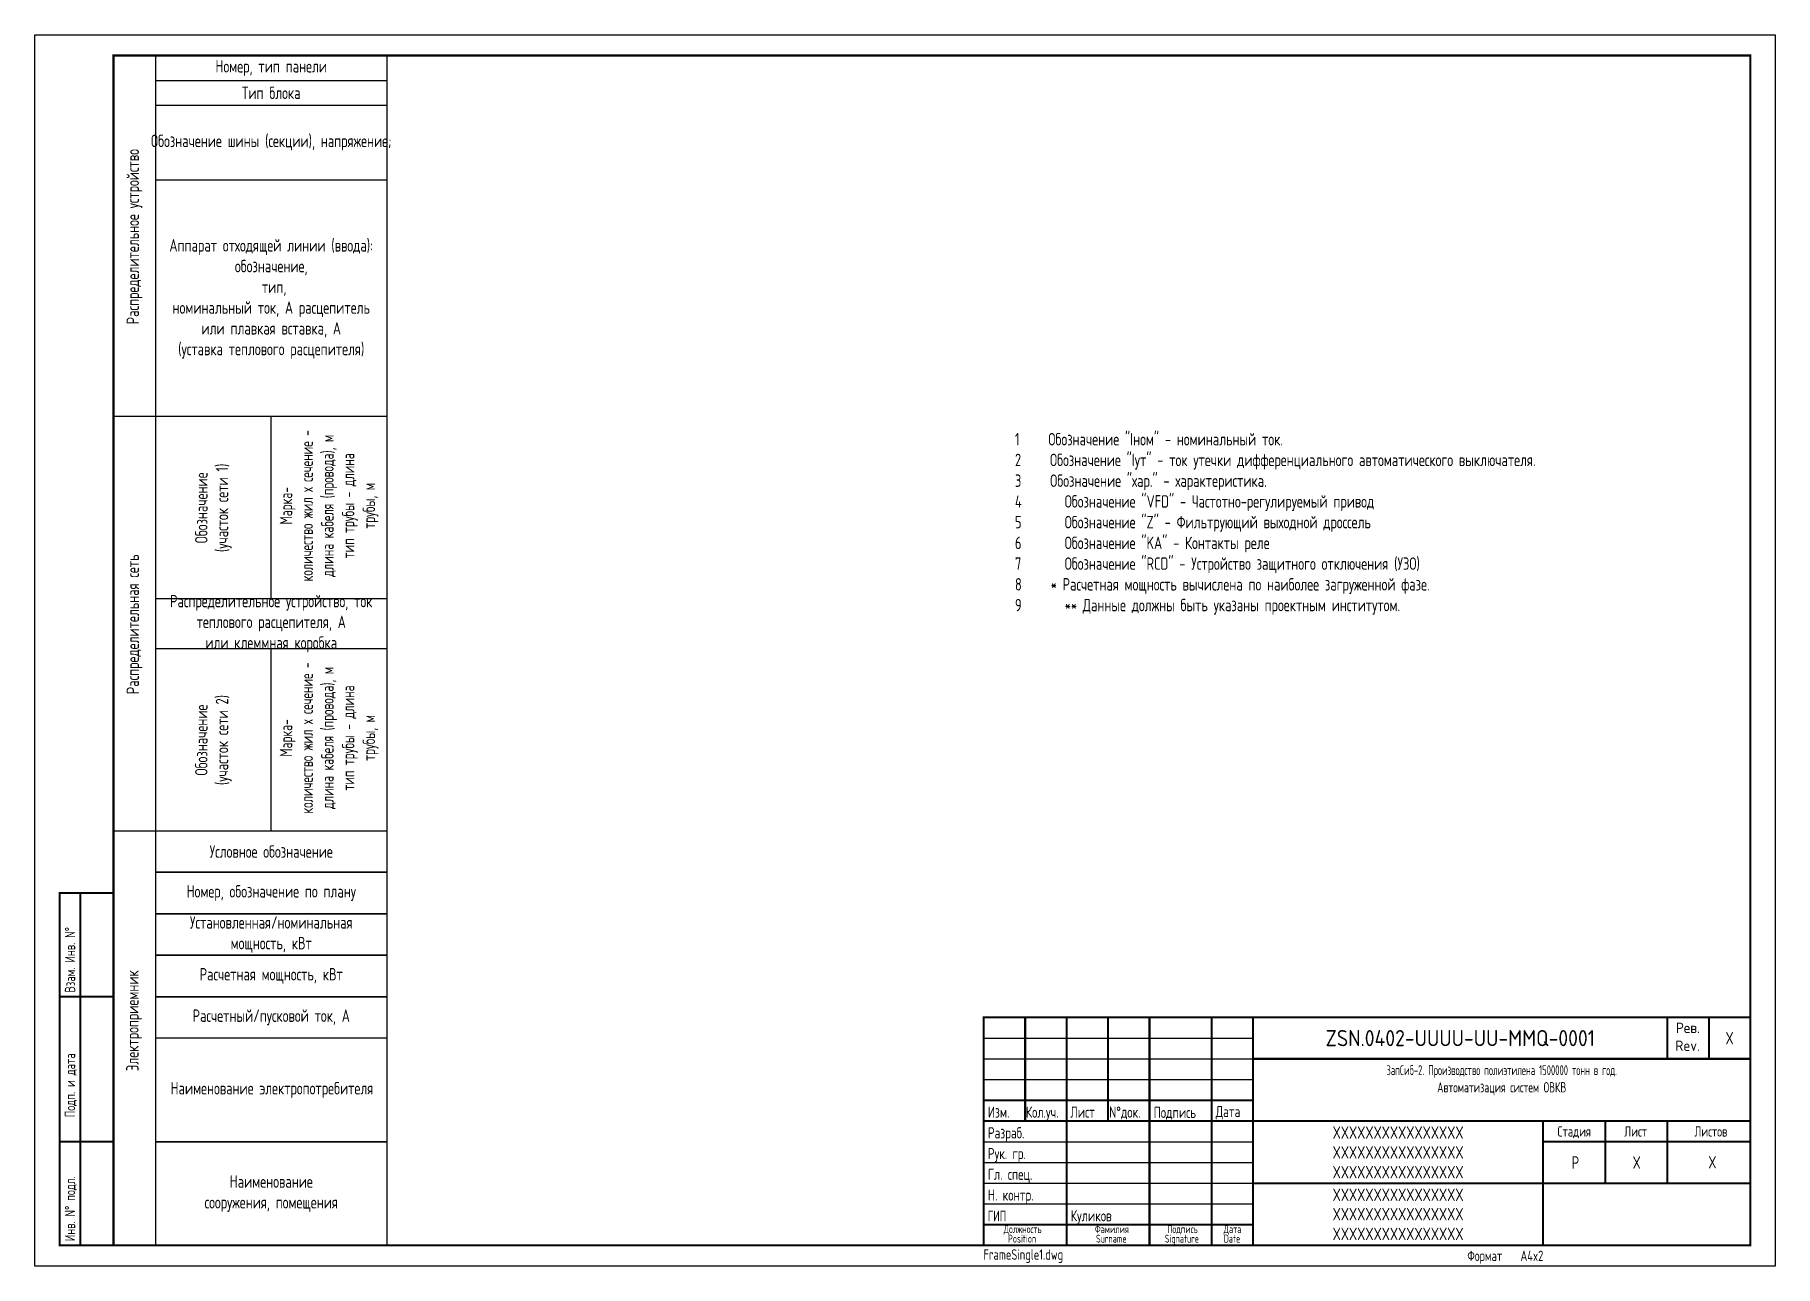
# Model space of a CAD drawing. Extents: x 99 to 519, y -31 to 266.
import ezdxf
from ezdxf.enums import TextEntityAlignment as Align

# ---------------------------------------------------------------- set-up
doc = ezdxf.new("R2010")
doc.units = 0
doc.layers.get('0').update_dxf_attribs({"lineweight": 25})
doc.layers.add('ER-TEXT', color=8, linetype='Continuous', lineweight=30)
doc.styles.add('ROMAND0-100', font='romand.shx')
doc.styles.add('ROMANS0-60', font='romans.shx', dxfattribs={"width": 0.6})
doc.styles.add('ROMANS0-70', font='romans.shx', dxfattribs={"width": 0.7, "height": 3})
doc.styles.add('ROMANS0-80', font='romans.shx', dxfattribs={"width": 0.8})

# ---------------------------------------------------------------- blocks, each defined once
blk = doc.blocks.new('Боковушка')
for p, q in [((0, 287), (0, 0)), ((0, 287), (66, 287)), ((10.12, 287), (66, 287)), ((10.12, 287), (10.12, 0)), ((66, 0), (66, 287)), ((10.12, 281), (66, 281)), ((10.12, 275), (66, 275)), ((10.12, 257), (66, 257)), ((0, 200), (66, 200)), ((38.06, 156), (38.06, 200)), ((10.12, 156), (66, 156)), ((10.12, 144), (66, 144)), ((38.06, 100), (38.06, 144)), ((0, 100), (66, 100)), ((10.12, 100), (66, 100)), ((10.12, 90), (66, 90)), ((66, 90), (10.12, 90)), ((66, 80), (10.12, 80)), ((10.12, 80), (66, 80)), ((10.12, 70), (66, 70)), ((66, 70), (10.12, 70)), ((10.12, 60), (66, 60)), ((66, 60), (10.12, 60)), ((66, 50), (10.12, 50)), ((66, 50), (10.12, 50)), ((10.12, 25), (66, 25)), ((66, 25), (10.12, 25)), ((0, 0), (10.12, 0)), ((66, 0), (0, 0)), ((10.12, 0), (66, 0)), ((10.12, 0), (66, 0))]:
    blk.add_line(p, q)
at = {"color": 5, "lineweight": 30, "char_height": 3, "attachment_point": 5, "style": 'ROMANS0-70'}
for s, insert, width in [('Номер, тип панели', (38.06, 284), 55.8837), ('Тип блока', (38.06, 278), 55.8837), ('Обозначение шины (секции), напряжение;', (38.06, 266), 55.8837), ('Аппарат отходящей линии (ввода):\\Pобозначение,\\P тип,\\Pноминальный ток, А расцепитель или плавкая вставка, А\\P(уставка теплового расцепителя)', (38.06, 228.3), 55.8837), ('Распределительное устройство, ток теплового расцепителя, А \\Pили клеммная коробка ', (38.06, 150), 55.8837), ('Условное обозначение', (38.06, 95), 56.2106), ('Номер, обозначение по плану', (38.06, 85), 56.2106), ('Установленная/номинальная мощность, кВт', (38.06, 75), 56.2106), ('Расчетная мощность, кВт', (38.06, 65), 55.8837), ('Расчетный/пусковой ток, А', (38.06, 55), 55.8837), ('Наименование электропотребителя', (38.22, 37.5), 56.2106), ('Наименование \\Pсооружения, помещения', (38.06, 12.5), 55.8837)]:
    blk.add_mtext(s, dxfattribs=dict(at, insert=insert, width=width))
at = {"color": 5, "lineweight": 30, "char_height": 3, "attachment_point": 5, "rotation": 90, "style": 'ROMANS0-70'}
for s, insert, width in [('Распределительное устройство', (5.06, 243.3), 87.4), ('{\\W0.65;Марка-\\Pколичество жил х сечение - длина кабеля (провода), м\\Pтип трубы - длина \\Pтрубы, м }', (52.03, 178.4), 43.8), ('Обозначение \\P(участок сети 1)', (24.09, 177.9), 43.8), ('Распределительная сеть', (5.06, 149.8), 99.6), ('{\\W0.65;Марка-\\Pколичество жил х сечение - длина кабеля (провода), м\\Pтип трубы - длина \\Pтрубы, м }', (52.03, 122.4), 43.8), ('Обозначение \\P(участок сети 2)', (24.09, 121.9), 43.8), ('Электроприемник', (4.96, 54.2), 110.4)]:
    blk.add_mtext(s, dxfattribs=dict(at, insert=insert, width=width))
blk = doc.blocks.new('*U17')
for p, q in [((229, -237), (239, -237)), ((239, -237), (259, -237)), ((229, -242), (294, -242)), ((229, -247), (294, -247)), ((229, -247), (294, -247)), ((229, -252), (294, -252)), ((229, -257), (294, -257)), ((229, -257), (294, -257)), ((229, -262), (294, -262)), ((229, -267), (294, -267)), ((229, -272), (294, -272)), ((229, -277), (294, -277)), ((229, -282), (294, -282)), ((229, -287), (294, -287))]:
    blk.add_line(p, q)
blk.add_lwpolyline([(420, -297), (0, -297), (0, 0), (420, 0)], close=True)
at = {"const_width": 0.5}
for points in [[(414, -292), (19, -292), (19, -5), (414, -5)], [(229, -237), (229, -292), (414, -292), (414, -237)]]:
    blk.add_lwpolyline(points, close=True, dxfattribs=at)
for points in [[(19, -207), (6, -207), (6, -292), (19, -292)], [(11, -292), (11, -207)], [(6, -232), (19, -232)], [(239, -237), (239, -262)], [(259, -237), (259, -262)], [(269, -237), (269, -292)], [(284, -237), (284, -292)], [(294, -237), (294, -292)], [(394, -237), (394, -247)], [(404, -237), (404, -247)], [(294, -247), (414, -247)], [(229.16, -257), (294, -257)], [(229, -262), (294, -262)], [(294, -262), (414, -262)], [(364, -262), (364, -292)], [(379, -262), (379, -277)], [(394, -262), (394, -277)], [(6, -267), (19, -267)], [(364, -267), (414, -267)], [(294, -277), (414, -277)], [(229, -287), (294, -287)]]:
    blk.add_lwpolyline(points, dxfattribs=at)
blk.add_lwpolyline([(249, -237, 0.5, 0.5, 0), (249, -292, 0.4, 0.4, 0)], format="xyseb")
at = {"color": 0, "ltscale": 450}
blk.add_blockref('Боковушка', (19, -292), dxfattribs=at)
at = {"style": 'ROMANS0-70', "width": 0.7}
for s, p in [('Взам. Инв. N%%d', (10.5, -231)), ('Подп. и дата', (10.5, -261.11)), ('Инв. N%%d подл.', (10.5, -291))]:
    blk.add_text(s, height=2.5, rotation=90, dxfattribs=at).set_placement(p, align=Align.BOTTOM_LEFT)
for s, height, style, width, p in [('Рев.', 2.5, 'ROMANS0-80', 0.9, (398.93, -239.52)), ('Rev.', 2.5, 'ROMANS0-80', 0.9, (398.85, -243.83)), ('ЗапСиб-2. Производство полиэтилена 1500000 тонн в год.', 2.4, 'ROMANS0-80', 0.6, (354, -249.73)), ('Автоматизация систем ОВКВ', 2.5, 'ROMANS0-80', 0.65, (354, -253.86)), ('Стадия', 2.5, 'ROMANS0-70', 0.7, (371.5, -264.5)), ('Лист', 2.5, 'ROMANS0-70', 0.7, (386.33, -264.5)), ('Листов', 2.5, 'ROMANS0-70', 0.7, (404.48, -264.5)), ('Должность', 1.9, 'ROMANS0-80', 0.7, (238.4, -288.06)), ('Position', 1.9, 'ROMANS0-80', 0.7, (238.26, -290.37)), ('Фамилия', 1.9, 'ROMANS0-80', 0.7, (259.92, -288.06)), ('Surname', 1.9, 'ROMANS0-80', 0.7, (259.79, -290.37)), ('Signature', 1.9, 'ROMANS0-80', 0.7, (276.83, -290.37)), ('Подпись', 1.9, 'ROMANS0-80', 0.7, (276.97, -288.06)), ('Дата', 1.9, 'ROMANS0-80', 0.7, (289.05, -288.06)), ('Date', 1.9, 'ROMANS0-80', 0.7, (288.92, -290.37))]:
    blk.add_text(s, height=height, dxfattribs=dict(style=style, width=width)).set_placement(p, align=Align.MIDDLE_CENTER)
blk.add_text('Формат', height=2.5, dxfattribs=at).set_placement((345.71, -295.75))
at = {"insert": (228.96, -292.95), "char_height": 2.5, "attachment_point": 1, "style": 'ROMANS0-70'}
blk.add_mtext('FrameSingle1.dwg', dxfattribs=at)
at = {"style": 'ROMANS0-70', "width": 0.7, "flags": 8}
for tag, p in [('ZINVN', (15, -219.5)), ('INVN', (15, -279.5))]:
    blk.add_attdef(tag, text='', height=3, rotation=90, dxfattribs=at).set_placement(p, align=Align.MIDDLE_CENTER)
at = {"flags": 8}
for tag, height, style, width, p in [('TITLE', 3.9, 'ROMAND0-100', 0.85, (344, -242)), ('REVISION', 3, 'ROMANS0-70', 0.7, (409, -242)), ('STR1', 3, 'ROMANS0-70', 0.7, (329, -264.78)), ('STR2', 3, 'ROMANS0-70', 0.7, (329, -269.56)), ('STR3', 3, 'ROMANS0-70', 0.7, (329, -274.33)), ('ST', 3, 'ROMANS0-70', 0.7, (371.8, -272)), ('SH', 3, 'ROMANS0-70', 0.7, (386.58, -272.02)), ('SHS', 3, 'ROMANS0-70', 0.7, (404.84, -271.94)), ('NSH1', 3, 'ROMANS0-70', 0.7, (329, -279.78)), ('NSH2', 3, 'ROMANS0-70', 0.7, (329, -284.45)), ('NSH3', 3, 'ROMANS0-70', 0.7, (329, -289.22))]:
    blk.add_attdef(tag, text='', height=height, dxfattribs=dict(at, style=style, width=width)).set_placement(p, align=Align.MIDDLE_CENTER)
for tag, height, style, width, p in [('POST5', 2.7, 'ROMANS0-70', 0.7, (230, -262)), ('NAME5', 2.7, 'ROMANS0-70', 0.7, (239.17, -262)), ('SIGN5', 2.7, 'ROMANS0-70', 0.7, (249.89, -262)), ('DATE5', 2.7, 'ROMANS0-60', 0.7, (259.28, -262)), ('SIGN4', 2.7, 'ROMANS0-70', 0.7, (270, -262.07)), ('DATE4', 2.7, 'ROMANS0-60', 0.7, (285, -261.87)), ('POST6', 2.7, 'ROMANS0-70', 0.7, (230, -267)), ('NAME6', 2.7, 'ROMANS0-70', 0.7, (250, -267)), ('SIGN6', 2.7, 'ROMANS0-70', 0.7, (270, -267)), ('DATE6', 2.7, 'ROMANS0-60', 0.7, (285, -267)), ('POST7', 2.7, 'ROMANS0-70', 0.7, (230, -272)), ('NAME7', 2.7, 'ROMANS0-70', 0.7, (250, -272)), ('SIGN7', 2.7, 'ROMANS0-70', 0.7, (270, -272)), ('DATE7', 2.7, 'ROMANS0-60', 0.7, (285, -272)), ('POST8', 2.7, 'ROMANS0-70', 0.7, (230, -277)), ('NAME8', 2.7, 'ROMANS0-70', 0.7, (250, -277)), ('SIGN8', 2.7, 'ROMANS0-70', 0.7, (270, -277)), ('DATE8', 2.7, 'ROMANS0-60', 0.7, (285, -277)), ('POST9', 2.7, 'ROMANS0-70', 0.7, (230, -282)), ('NAME9', 2.7, 'ROMANS0-70', 0.7, (250, -282)), ('SIGN9', 2.7, 'ROMANS0-70', 0.7, (270, -282)), ('DATE9', 2.7, 'ROMANS0-60', 0.7, (285, -282)), ('POST10', 2.6, 'ROMANS0-70', 0.65, (230, -287)), ('NAME10', 2.7, 'ROMANS0-70', 0.7, (250, -287)), ('SIGN10', 2.7, 'ROMANS0-70', 0.7, (270, -287)), ('DATE10', 2.7, 'ROMANS0-60', 0.7, (285, -287))]:
    blk.add_attdef(tag, text='', height=height, dxfattribs=dict(at, style=style, width=width)).set_placement(p, align=Align.BOTTOM_LEFT)
at = {"ltscale": 100, "style": 'ROMANS0-70', "width": 0.7}
blk.add_attdef('A4X', (358.54, -295.75), '', height=2.5, dxfattribs=at)
at = {"layer": 'ER-TEXT', "color": 0, "insert": (236.54, -96.04), "char_height": 3, "width": 185, "attachment_point": 1, "style": 'ROMANS0-70'}
blk.add_mtext('1     Обозначение "Iном" - номинальный ток.\\P2     Обозначение "Iут" - ток утечки дифференциального автоматического выключателя.\\P3     Обозначение "хар." - характеристика.\\P4^IОбозначение "VFD" - Частотно-регулируемый привод\\P5^IОбозначение "Z" - Фильтрующий выходной дроссель \\P6^IОбозначение "KA" - Контакты реле\\P7^IОбозначение "RCD" - Устройство защитного отключения (УЗО)\\P8     * Расчетная мощность вычислена по наиболее загруженной фазе.\\P9^I** Данные должны быть указаны проектным институтом.\\P', dxfattribs=at)

msp = doc.modelspace()

# ---------------------------------------------------------------- block references
at = {"ltscale": 100}
ref = msp.add_blockref('*U17', (98.94, 265.86), dxfattribs=at)
ref.add_attrib('A4X', 'A4x2', (457.48, -29.9), dxfattribs={"ltscale": 100, "height": 2.5, "style": 'ROMANS0-70', "width": 0.7})
ref.add_attrib('TITLE', 'ZSN.0402-UUUU-UU-MMQ-0001', dxfattribs={"height": 3.9, "style": 'ROMAND0-100', "width": 0.85}).set_placement((442.94, 23.86), align=Align.MIDDLE_CENTER)
ref.add_attrib('STR1', 'XXXXXXXXXXXXXXXX', dxfattribs={"height": 3, "style": 'ROMANS0-70', "width": 0.7}).set_placement((427.94, 1.08), align=Align.MIDDLE_CENTER)
ref.add_attrib('STR2', 'XXXXXXXXXXXXXXXX', dxfattribs={"height": 3, "style": 'ROMANS0-70', "width": 0.7}).set_placement((427.94, -3.7), align=Align.MIDDLE_CENTER)
ref.add_attrib('STR3', 'XXXXXXXXXXXXXXXX', dxfattribs={"height": 3, "style": 'ROMANS0-70', "width": 0.7}).set_placement((427.94, -8.48), align=Align.MIDDLE_CENTER)
ref.add_attrib('NSH1', 'XXXXXXXXXXXXXXXX', dxfattribs={"height": 3, "style": 'ROMANS0-70', "width": 0.7}).set_placement((427.94, -13.92), align=Align.MIDDLE_CENTER)
ref.add_attrib('NSH2', 'XXXXXXXXXXXXXXXX', dxfattribs={"height": 3, "style": 'ROMANS0-70', "width": 0.7}).set_placement((427.94, -18.59), align=Align.MIDDLE_CENTER)
ref.add_attrib('NSH3', 'XXXXXXXXXXXXXXXX', dxfattribs={"height": 3, "style": 'ROMANS0-70', "width": 0.7}).set_placement((427.94, -23.37), align=Align.MIDDLE_CENTER)
ref.add_attrib('ST', 'P', dxfattribs={"height": 3, "style": 'ROMANS0-70', "width": 0.7}).set_placement((470.74, -6.14), align=Align.MIDDLE_CENTER)
ref.add_attrib('SH', 'Х', dxfattribs={"height": 3, "style": 'ROMANS0-70', "width": 0.7}).set_placement((485.52, -6.16), align=Align.MIDDLE_CENTER)
ref.add_attrib('REVISION', 'X', dxfattribs={"height": 3, "style": 'ROMANS0-70', "width": 0.7}).set_placement((507.94, 23.86), align=Align.MIDDLE_CENTER)
ref.add_attrib('SIGN4', 'Подпись', dxfattribs={"height": 2.7, "style": 'ROMANS0-70', "width": 0.7}).set_placement((368.94, 3.79), align=Align.BOTTOM_LEFT)
ref.add_attrib('DATE4', 'Дата', dxfattribs={"height": 2.7, "style": 'ROMANS0-60', "width": 0.7}).set_placement((383.94, 3.99), align=Align.BOTTOM_LEFT)
ref.add_attrib('POST5', 'Изм.', dxfattribs={"height": 2.7, "style": 'ROMANS0-70', "width": 0.7}).set_placement((328.94, 3.86), align=Align.BOTTOM_LEFT)
ref.add_attrib('NAME5', 'Кол.уч.', dxfattribs={"height": 2.7, "style": 'ROMANS0-70', "width": 0.7}).set_placement((338.11, 3.86), align=Align.BOTTOM_LEFT)
ref.add_attrib('SIGN5', 'Лист', dxfattribs={"height": 2.7, "style": 'ROMANS0-70', "width": 0.7}).set_placement((348.83, 3.86), align=Align.BOTTOM_LEFT)
ref.add_attrib('DATE5', 'N%%dдок.', dxfattribs={"height": 2.7, "style": 'ROMANS0-60', "width": 0.7}).set_placement((358.22, 3.86), align=Align.BOTTOM_LEFT)
ref.add_attrib('POST6', 'Разраб.', dxfattribs={"height": 2.7, "style": 'ROMANS0-70', "width": 0.7}).set_placement((328.94, -1.14), align=Align.BOTTOM_LEFT)
ref.add_attrib('POST7', 'Рук. гр.', dxfattribs={"height": 2.7, "style": 'ROMANS0-70', "width": 0.7}).set_placement((328.94, -6.14), align=Align.BOTTOM_LEFT)
ref.add_attrib('POST8', 'Гл. спец.', dxfattribs={"height": 2.7, "style": 'ROMANS0-70', "width": 0.7}).set_placement((328.94, -11.14), align=Align.BOTTOM_LEFT)
ref.add_attrib('POST9', 'Н. контр.', dxfattribs={"height": 2.7, "style": 'ROMANS0-70', "width": 0.7}).set_placement((328.94, -16.14), align=Align.BOTTOM_LEFT)
ref.add_attrib('POST10', 'ГИП', dxfattribs={"height": 2.6, "style": 'ROMANS0-70', "width": 0.65}).set_placement((328.94, -21.14), align=Align.BOTTOM_LEFT)
ref.add_attrib('NAME10', 'Куликов', dxfattribs={"height": 2.7, "style": 'ROMANS0-70', "width": 0.7}).set_placement((348.94, -21.14), align=Align.BOTTOM_LEFT)
ref.add_attrib('SHS', 'Х', dxfattribs={"height": 3, "style": 'ROMANS0-70', "width": 0.7}).set_placement((503.79, -6.08), align=Align.MIDDLE_CENTER)

doc.saveas('drawing.dxf')
